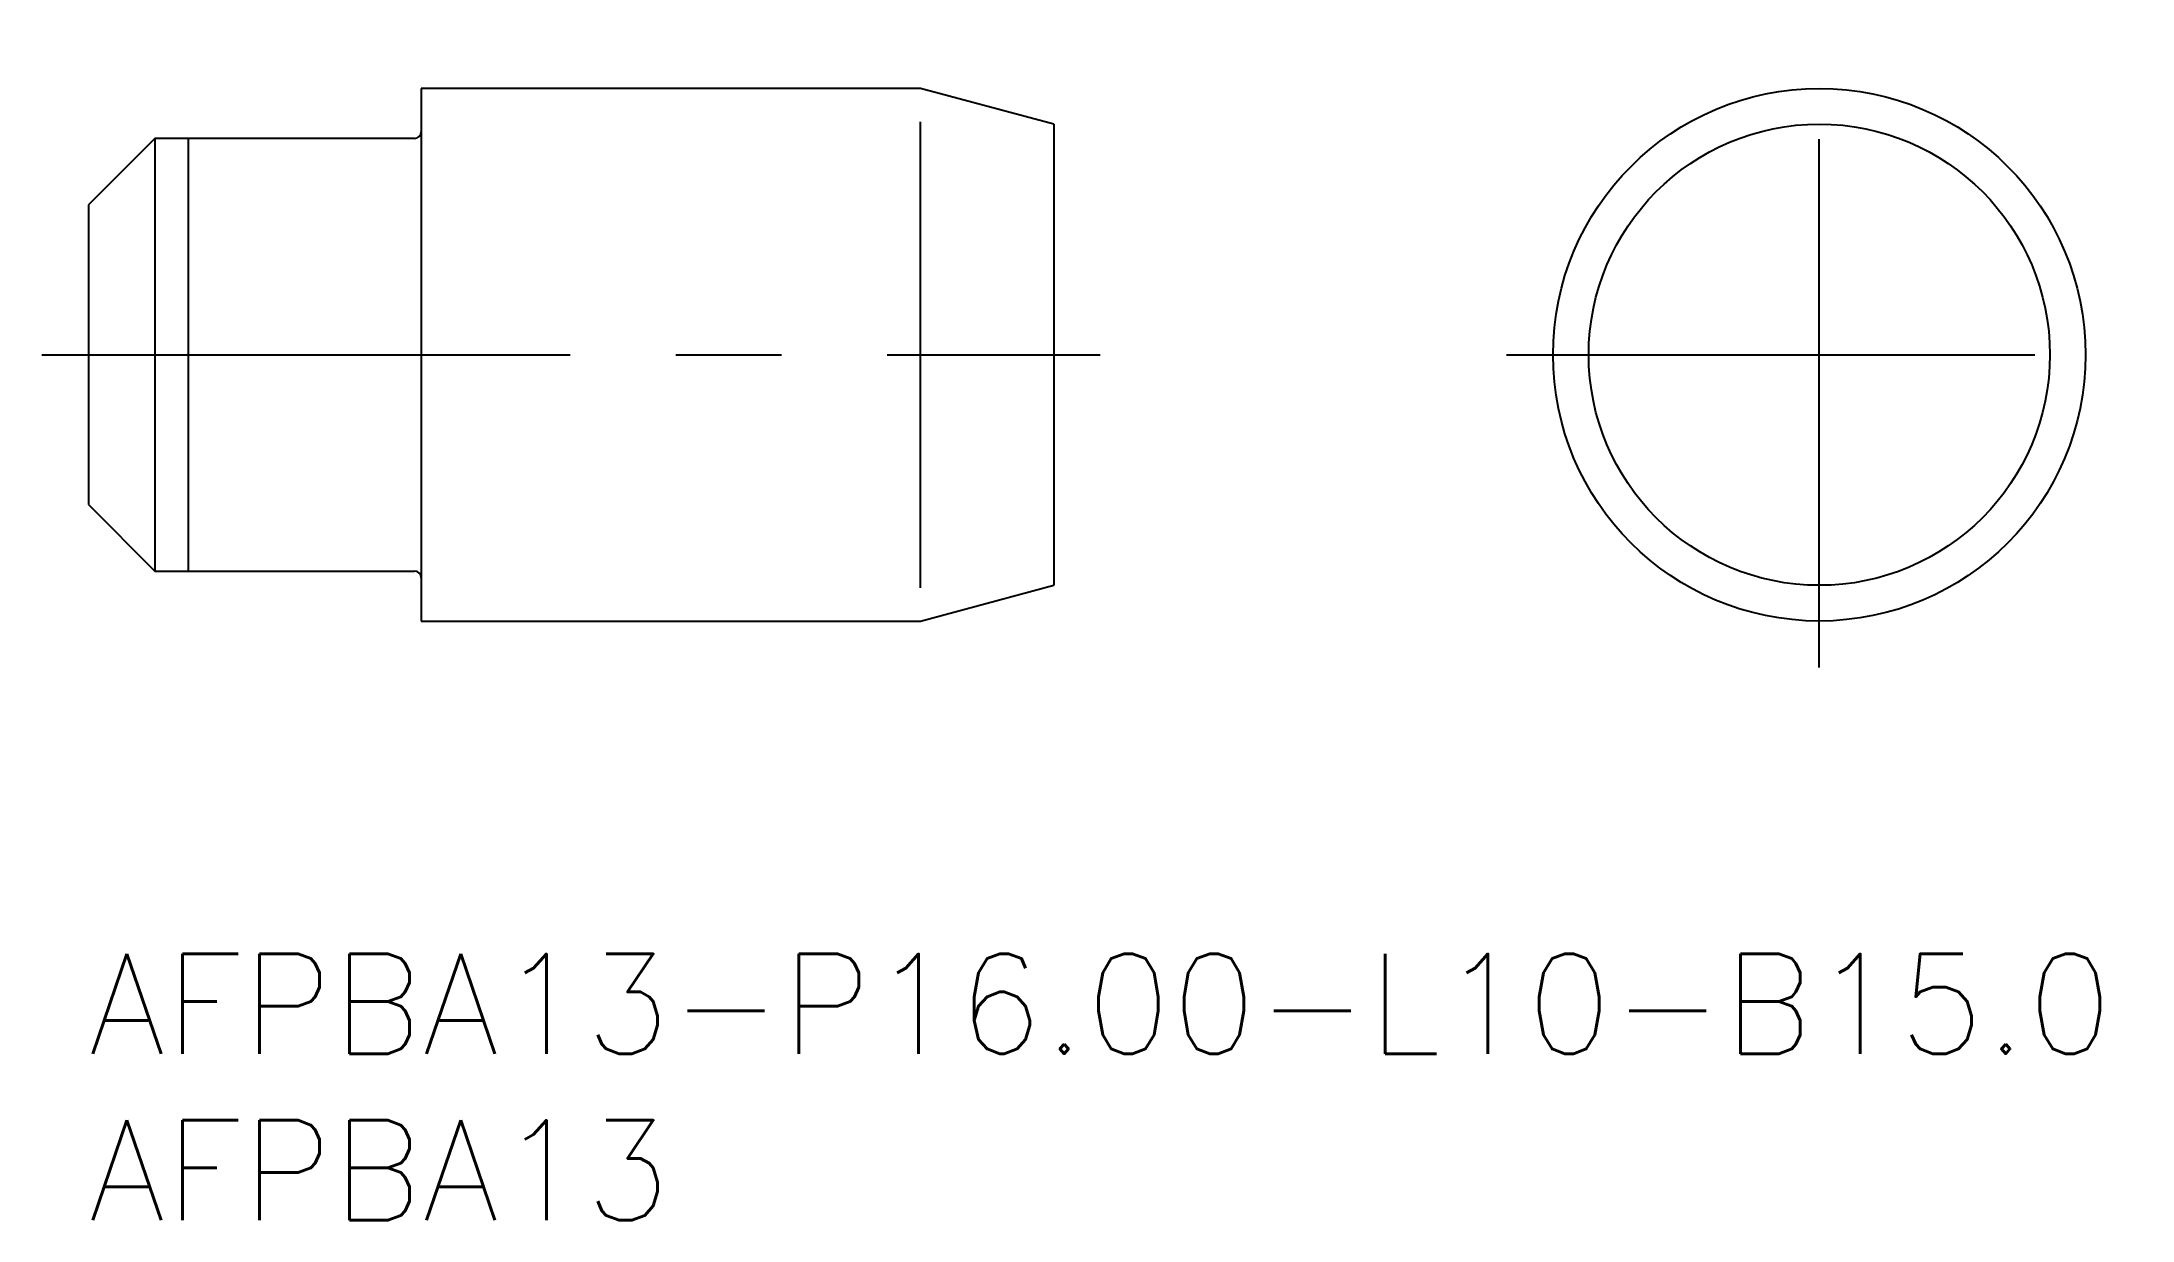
# Model space of a CAD drawing. Extents: x -1.4 to 61.4, y -8 to 27.4.
import ezdxf

# ---------------------------------------------------------------- set-up
doc = ezdxf.new("R2010")
doc.units = 0
doc.header["$LTSCALE"] = 0.5
doc.linetypes.add('CENTER', pattern=[50.8, 31.75, -6.35, 6.35, -6.35])
for name, color, linetype in [('MSM_CENTER', 1, 'CENTER'), ('MSM_CONTINUOUS', 7, 'CONTINUOUS'), ('MSM_NARROW', 5, 'CONTINUOUS'), ('MSM_PART_NUMBER', 7, 'CONTINUOUS')]:
    doc.layers.add(name, color=color, linetype=linetype)
doc.styles.get("Standard").update_dxf_attribs({"font": 'txt.shx', "height": 1, "bigfont": 'bigfont.shx'})

# ---------------------------------------------------------------- blocks, each defined once
blk = doc.blocks.new('*U13')
at = {"layer": 'MSM_PART_NUMBER'}
blk.add_text('AFPBA13-P16.00-L10-B15.0', height=3, dxfattribs=at).set_placement((0, -3))
blk = doc.blocks.new('*U14')
at = {"layer": 'MSM_PART_NUMBER'}
blk.add_text('AFPBA13', height=3, dxfattribs=at).set_placement((0, -8))

msp = doc.modelspace()

# ---------------------------------------------------------------- linework, layer by layer
at = {"layer": 'MSM_CENTER'}
for p, q in [((52, 8.6), (52, 27.4)), ((-1.4, 18), (30.4, 18)), ((42.6, 18), (61.4, 18))]:
    msp.add_line(p, q, dxfattribs=at)
at = {"layer": 'MSM_CONTINUOUS'}
for p, q in [((25, 26), (10, 26)), ((10, 26), (10, 10)), ((29, 24.928), (25, 26)), ((2, 24.5), (0, 22.5)), ((9.8, 24.5), (2, 24.5)), ((2, 24.5), (2, 11.5)), ((29, 24.928), (29, 11.072)), ((0, 22.5), (0, 13.5)), ((0, 13.5), (2, 11.5)), ((2, 11.5), (9.8, 11.5)), ((25, 10), (29, 11.072)), ((10, 10), (25, 10))]:
    msp.add_line(p, q, dxfattribs=at)
for radius in [8, 6.928]:
    msp.add_circle((52, 18), radius, dxfattribs=at)
for centre, start, end in [((9.8, 24.7), 270, 0), ((9.8, 11.3), 0, 90)]:
    msp.add_arc(centre, 0.2, start, end, dxfattribs=at)
at = {"layer": 'MSM_NARROW'}
for p, q in [((3, 24.5), (3, 11.5)), ((25, 11), (25, 25))]:
    msp.add_line(p, q, dxfattribs=at)

# ---------------------------------------------------------------- block references
at = {"layer": 'MSM_CONTINUOUS'}
for name in ['*U13', '*U14']:
    msp.add_blockref(name, (0, 0), dxfattribs=at)

doc.saveas('drawing.dxf')
